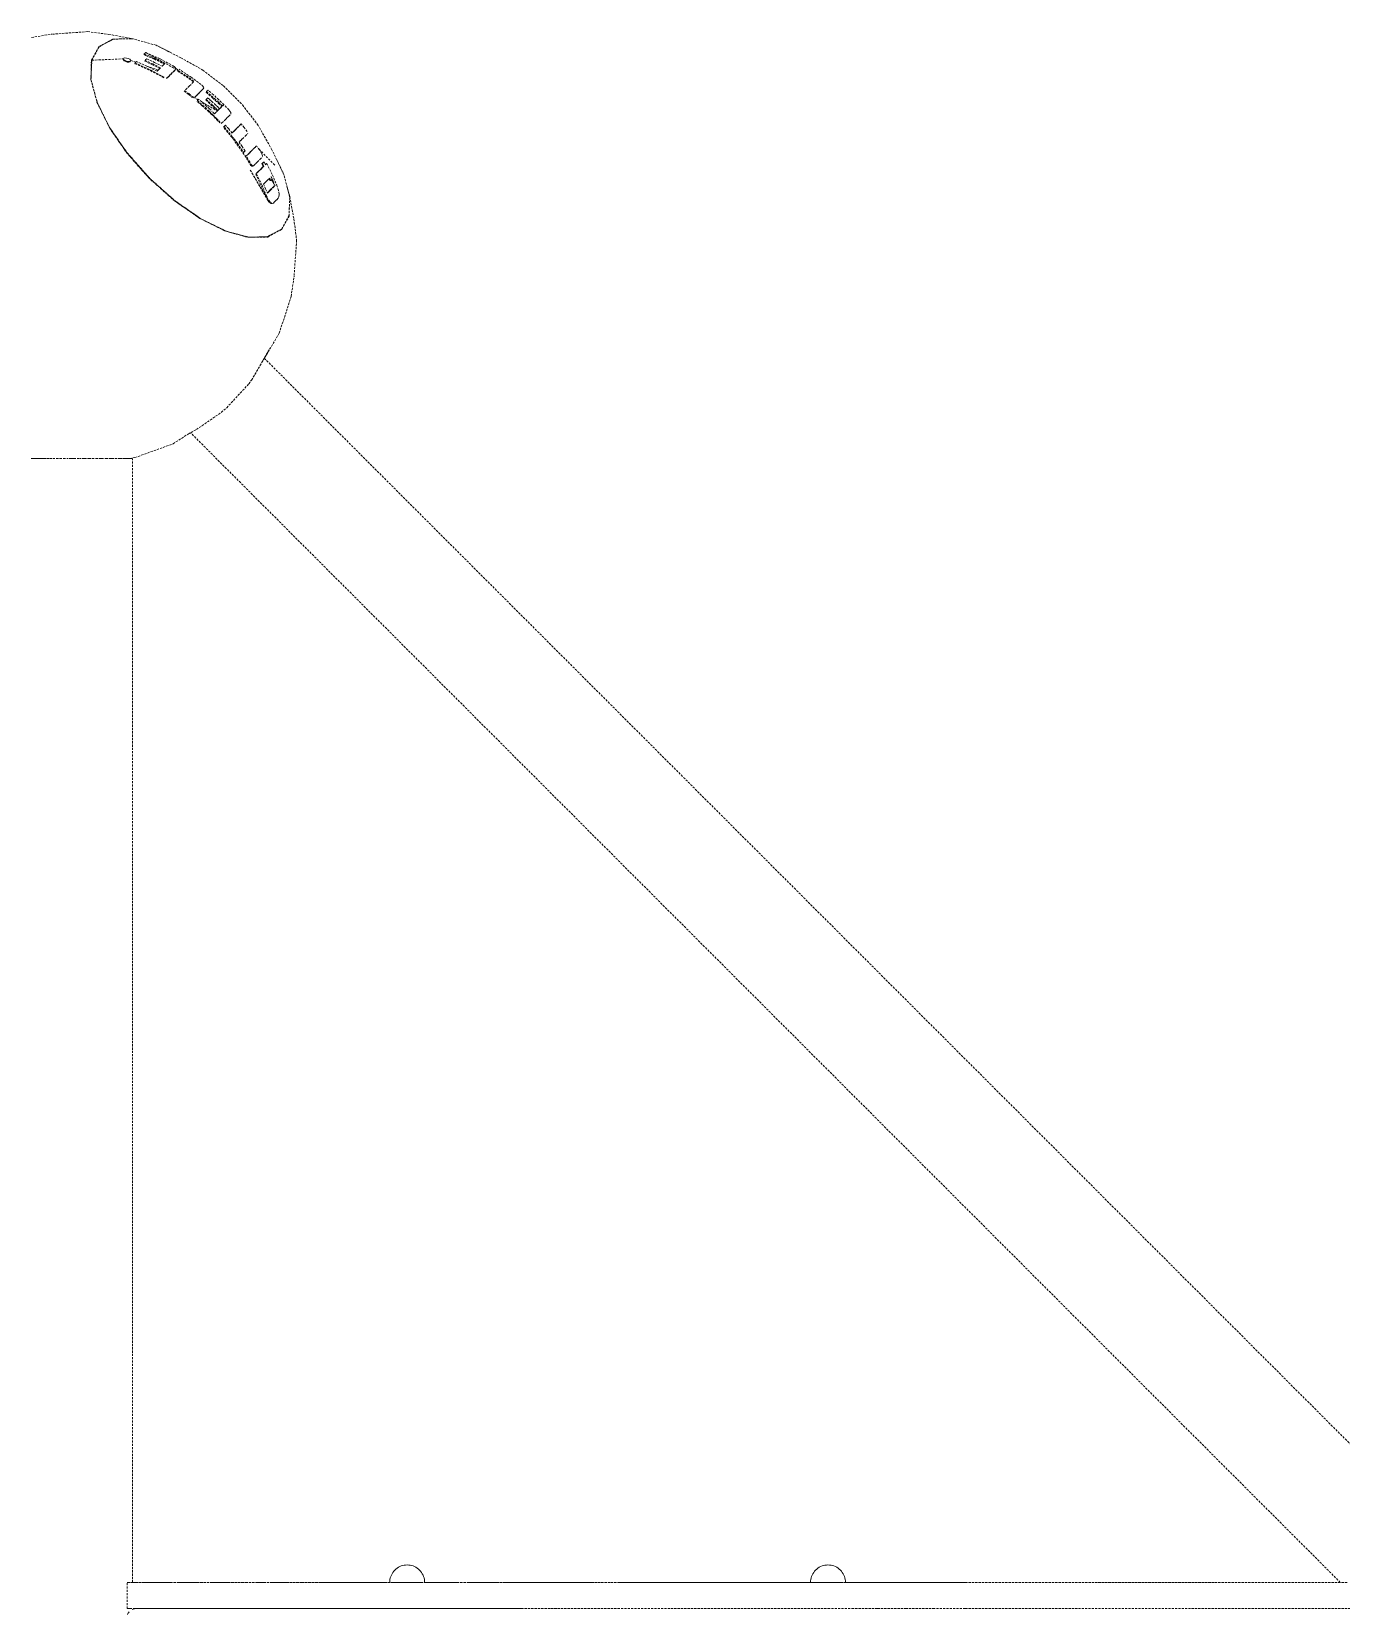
# Model space of a CAD drawing. Header units: millimetres. Extents: x -5899 to 5819, y -5159 to 4068.
# Drawn here: x 427 to 1177, y 352 to 1258 of the extents above; entities that cross this region are included whole.
import ezdxf

# ---------------------------------------------------------------- set-up
doc = ezdxf.new("R2010")
doc.units = ezdxf.units.MM
doc.linetypes.add('HIDDEN', pattern=[1.905, 1.27, -0.635])
doc.layers.add('DIKOM_ОБЪЕКТ', color=7, linetype='Continuous')

msp = doc.modelspace()

# ---------------------------------------------------------------- linework, layer by layer
at = {"layer": 'DIKOM_ОБЪЕКТ', "color": 7, "linetype": 'HIDDEN', "lineweight": 15}
for p, q in [((427.237, 1254.394), (438.81, 1256.234)), ((459.429, 1257.691), (438.81, 1256.234)), ((459.429, 1257.691), (471.499, 1256.15)), ((465.703, 1249.106), (473.787, 1253.452)), ((474.101, 1253.423), (465.961, 1249.113)), ((469.317, 1250.89), (473.656, 1253.244)), ((471.499, 1256.15), (485.167, 1253.628)), ((473.656, 1253.244), (474.101, 1253.423)), ((473.787, 1253.452), (480.714, 1253.552)), ((484.454, 1253.624), (474.101, 1253.423)), ((484.454, 1253.624), (485.21, 1253.628)), ((498.467, 1249.908), (485.21, 1253.628)), ((512.703, 1242.771), (498.467, 1249.908)), ((498.554, 1249.874), (506.705, 1245.778)), ((461.213, 1230.222), (461.51, 1241.435)), ((461.632, 1241.209), (461.261, 1230.387)), ((461.628, 1241.07), (461.263, 1230.428)), ((461.293, 1230.987), (461.737, 1241.342)), ((461.632, 1241.209), (461.293, 1230.987)), ((465.703, 1249.106), (461.51, 1241.435)), ((465.866, 1249.017), (461.632, 1241.209)), ((465.961, 1249.113), (461.737, 1241.342)), ((461.737, 1241.342), (479.831, 1242.151)), ((479.738, 1241.748), (479.841, 1242.192)), ((479.835, 1241.356), (480.306, 1240.926)), ((479.925, 1241.805), (480.389, 1241.369)), ((480.724, 1242.622), (480.114, 1242.477)), ((481.127, 1240.524), (480.306, 1240.926)), ((481.232, 1240.954), (480.389, 1241.369)), ((480.724, 1242.622), (481.612, 1242.579)), ((482.248, 1240.695), (481.232, 1240.954)), ((482.602, 1242.324), (481.612, 1242.579)), ((482.248, 1240.695), (483.127, 1240.654)), ((483.442, 1241.907), (482.602, 1242.324)), ((483.127, 1240.654), (483.722, 1240.801)), ((483.902, 1241.472), (483.442, 1241.907)), ((483.87, 1240.647), (483.988, 1241.087)), ((486.991, 1240.206), (483.948, 1241.269)), ((487.342, 1240.557), (486.959, 1240.174)), ((493.262, 1237.958), (487.342, 1240.557)), ((491.617, 1244.532), (491.766, 1244.978)), ((492.704, 1244.081), (491.617, 1244.532)), ((491.766, 1244.978), (492.181, 1245.394)), ((491.766, 1244.978), (497.686, 1242.383)), ((492.107, 1240.791), (492.257, 1241.223)), ((496.495, 1238.765), (492.107, 1240.791)), ((492.58, 1245.792), (492.181, 1245.394)), ((492.257, 1241.223), (492.715, 1241.68)), ((496.662, 1239.188), (492.257, 1241.223)), ((500.773, 1242.115), (492.58, 1245.792)), ((492.58, 1245.792), (509.772, 1236.258)), ((492.704, 1244.081), (497.512, 1241.947)), ((492.715, 1241.68), (493.16, 1242.125)), ((493.16, 1242.125), (497.565, 1240.092)), ((497.512, 1241.947), (503.153, 1239.139)), ((497.686, 1242.383), (503.501, 1239.487)), ((500.773, 1242.115), (508.212, 1238.174)), ((512.703, 1242.771), (525.177, 1235.74)), ((481.953, 1240.297), (481.127, 1240.524)), ((482.141, 1240.265), (483.007, 1240.225)), ((483.605, 1240.37), (483.007, 1240.225)), ((486.443, 1239.359), (486.57, 1239.786)), ((486.443, 1239.359), (495.236, 1235.376)), ((486.959, 1240.174), (486.57, 1239.786)), ((486.57, 1239.786), (495.371, 1235.798)), ((499.707, 1235.696), (492.971, 1238.085)), ((499.072, 1235.061), (493.262, 1237.958)), ((495.236, 1235.376), (500.219, 1232.758)), ((495.371, 1235.798), (503.561, 1231.361)), ((500.664, 1236.653), (496.495, 1238.765)), ((501.002, 1236.99), (496.662, 1239.188)), ((497.565, 1240.092), (501.906, 1237.893)), ((500.058, 1236.047), (499.072, 1235.061)), ((501.002, 1236.99), (500.058, 1236.047)), ((500.219, 1232.758), (503.366, 1230.97)), ((502.727, 1238.714), (501.906, 1237.893)), ((503.501, 1239.487), (502.727, 1238.714)), ((504.515, 1230.811), (505.72, 1232.015)), ((504.715, 1231.202), (505.926, 1232.413)), ((505.72, 1232.015), (506.871, 1233.166)), ((505.926, 1232.413), (507.081, 1233.567)), ((506.871, 1233.166), (508.28, 1234.575)), ((507.081, 1233.567), (508.493, 1234.979)), ((509.048, 1237.607), (508.212, 1238.174)), ((508.28, 1234.575), (509.552, 1235.846)), ((508.493, 1234.979), (509.772, 1236.258)), ((509.604, 1237.061), (509.048, 1237.607)), ((509.552, 1235.846), (509.772, 1236.258)), ((509.604, 1237.061), (509.851, 1236.594)), ((510.983, 1235.886), (509.85, 1236.595)), ((510.278, 1236.327), (511.035, 1235.938)), ((510.608, 1235.322), (510.835, 1235.735)), ((510.913, 1235.011), (515.506, 1232.067)), ((511.137, 1235.418), (515.918, 1232.349)), ((518.634, 1231.585), (511.662, 1236.141)), ((515.686, 1231.947), (519.941, 1228.968)), ((515.918, 1232.349), (520.274, 1229.301)), ((518.634, 1231.585), (524.72, 1227.083)), ((525.177, 1235.74), (537.075, 1226.692)), ((461.213, 1230.222), (464.842, 1216.843)), ((461.261, 1230.387), (461.293, 1230.987)), ((461.261, 1230.387), (464.757, 1217.292)), ((461.261, 1230.387), (464.534, 1218.225)), ((514.651, 1223.557), (514.891, 1223.919)), ((514.651, 1223.557), (516.913, 1221.87)), ((516.266, 1225.293), (514.891, 1223.919)), ((514.891, 1223.919), (517.156, 1222.23)), ((517.587, 1226.613), (516.266, 1225.293)), ((517.587, 1226.613), (519.001, 1228.028)), ((519.001, 1228.028), (520.274, 1229.301)), ((521.848, 1221.376), (522.959, 1222.486)), ((522.686, 1222.129), (524.194, 1223.637)), ((522.959, 1222.486), (524.459, 1223.986)), ((524.194, 1223.637), (525.496, 1224.939)), ((524.459, 1223.986), (525.78, 1225.307)), ((525.312, 1226.537), (524.72, 1227.083)), ((525.703, 1226.019), (525.312, 1226.537)), ((525.496, 1224.939), (525.78, 1225.307)), ((525.703, 1226.019), (525.86, 1225.593)), ((527.107, 1223.044), (527.398, 1223.404)), ((527.107, 1223.044), (530.866, 1219.778)), ((527.816, 1223.822), (527.398, 1223.404)), ((527.398, 1223.404), (531.981, 1219.388)), ((528.228, 1224.234), (527.816, 1223.822)), ((531.342, 1221.546), (528.228, 1224.234)), ((537.075, 1226.692), (548.019, 1215.73)), ((464.414, 1218.572), (464.755, 1217.299)), ((464.757, 1217.292), (464.534, 1218.225)), ((471.866, 1202.826), (464.757, 1217.292)), ((464.757, 1217.292), (471.481, 1203.74)), ((471.993, 1202.453), (464.842, 1216.843)), ((465.04, 1216.714), (471.864, 1202.831)), ((516.913, 1221.87), (517.357, 1221.532)), ((517.156, 1222.23), (519.279, 1220.581)), ((517.357, 1221.532), (519.021, 1220.232)), ((519.021, 1220.232), (519.455, 1219.956)), ((519.708, 1220.307), (519.279, 1220.581)), ((519.455, 1219.956), (519.872, 1219.803)), ((519.708, 1220.307), (520.128, 1220.15)), ((520.443, 1219.887), (521.573, 1221.018)), ((522.647, 1218.655), (520.443, 1219.887)), ((520.706, 1220.234), (521.848, 1221.376)), ((521.573, 1221.018), (522.686, 1222.129)), ((521.931, 1217.869), (522.2, 1218.208)), ((524.884, 1215.334), (521.931, 1217.869)), ((522.585, 1218.593), (522.2, 1218.208)), ((522.2, 1218.208), (526.691, 1214.263)), ((522.964, 1218.972), (522.585, 1218.593)), ((527.54, 1214.963), (522.964, 1218.972)), ((524.64, 1217.503), (533.563, 1212.345)), ((524.884, 1215.334), (528.143, 1212.331)), ((526.691, 1214.263), (528.889, 1212.223)), ((526.887, 1218.594), (527.177, 1218.936)), ((526.887, 1218.594), (530.276, 1215.524)), ((527.177, 1218.936), (527.639, 1219.398)), ((527.177, 1218.936), (530.58, 1215.854)), ((527.177, 1218.936), (533.88, 1212.661)), ((529.036, 1213.579), (527.54, 1214.963)), ((527.639, 1219.398), (528.082, 1219.841)), ((529.174, 1218.863), (528.082, 1219.841)), ((529.036, 1213.579), (530.496, 1212.16)), ((530.299, 1217.861), (529.174, 1218.863)), ((533.563, 1212.345), (530.276, 1215.524)), ((530.299, 1217.861), (531.476, 1216.767)), ((530.58, 1215.854), (533.88, 1212.661)), ((530.866, 1219.778), (532.393, 1218.376)), ((534.38, 1218.761), (531.342, 1221.546)), ((532.637, 1215.659), (531.476, 1216.767)), ((531.981, 1219.388), (534.21, 1217.301)), ((532.393, 1218.376), (534.244, 1216.629)), ((533.744, 1214.619), (532.637, 1215.659)), ((533.744, 1214.619), (534.272, 1214.108)), ((533.88, 1212.661), (537.328, 1215.892)), ((533.88, 1212.661), (535.607, 1214.388)), ((533.88, 1212.661), (534.785, 1213.566)), ((534.21, 1217.301), (536.388, 1215.169)), ((534.244, 1216.629), (536.062, 1214.842)), ((534.785, 1213.566), (534.272, 1214.108)), ((537.328, 1215.892), (534.38, 1218.761)), ((534.785, 1213.566), (536.388, 1215.169)), ((535.607, 1214.388), (534.785, 1213.566)), ((536.388, 1215.169), (535.607, 1214.388)), ((537.328, 1215.892), (536.388, 1215.169)), ((540.186, 1212.941), (537.328, 1215.892)), ((548.019, 1215.73), (557.039, 1203.825)), ((528.143, 1212.331), (529.993, 1210.558)), ((528.889, 1212.223), (531.043, 1210.127)), ((529.993, 1210.558), (531.651, 1208.896)), ((531.955, 1210.737), (530.496, 1212.16)), ((531.043, 1210.127), (533.137, 1207.976)), ((531.651, 1208.896), (533.284, 1207.192)), ((531.955, 1210.737), (532.939, 1211.721)), ((532.939, 1211.721), (531.955, 1210.737)), ((532.501, 1211.282), (531.955, 1210.737)), ((531.955, 1210.737), (532.291, 1211.073)), ((533.88, 1212.661), (532.939, 1211.721)), ((533.137, 1207.976), (535.199, 1205.793)), ((533.284, 1207.192), (534.877, 1205.503)), ((535.828, 1205.147), (536.154, 1205.435)), ((536.154, 1205.435), (537.363, 1206.644)), ((537.363, 1206.644), (537.947, 1207.227)), ((537.947, 1207.227), (538.514, 1207.795)), ((538.514, 1207.795), (539.235, 1208.514)), ((539.235, 1208.514), (539.927, 1209.207)), ((539.927, 1209.207), (541.214, 1210.493)), ((540.777, 1212.207), (540.186, 1212.941)), ((541.178, 1211.491), (540.777, 1212.207)), ((541.178, 1211.491), (541.333, 1210.892)), ((541.214, 1210.493), (541.333, 1210.892)), ((546.847, 1204.607), (545.197, 1202.959)), ((547.218, 1204.893), (545.633, 1203.309)), ((546.847, 1204.607), (547.218, 1204.893)), ((548.885, 1202.777), (547.218, 1204.893)), ((471.866, 1202.826), (471.481, 1203.74)), ((482.118, 1187.942), (471.866, 1202.826)), ((471.866, 1202.826), (481.865, 1188.479)), ((482.135, 1187.816), (471.993, 1202.453)), ((472.197, 1202.345), (482.117, 1187.944)), ((537.048, 1203.032), (537.465, 1203.448)), ((537.048, 1203.032), (537.379, 1203.311)), ((541.959, 1197.11), (537.048, 1203.032)), ((537.805, 1203.737), (537.379, 1203.311)), ((542.121, 1197.608), (537.379, 1203.311)), ((537.886, 1203.869), (537.465, 1203.448)), ((538.219, 1204.151), (537.805, 1203.737)), ((537.886, 1203.869), (538.219, 1204.151)), ((540.065, 1202.004), (538.219, 1204.151)), ((541.988, 1199.664), (540.065, 1202.004)), ((541.949, 1199.711), (542.579, 1200.34)), ((542.542, 1196.355), (541.959, 1197.11)), ((542.936, 1200.612), (541.988, 1199.664)), ((545.039, 1193.743), (542.121, 1197.608)), ((542.542, 1196.355), (548.223, 1188.414)), ((543.505, 1201.267), (542.579, 1200.34)), ((543.862, 1201.538), (542.936, 1200.612)), ((543.505, 1201.267), (544.372, 1202.132)), ((543.862, 1201.538), (544.771, 1202.446)), ((544.372, 1202.132), (545.197, 1202.959)), ((544.771, 1202.446), (545.633, 1203.309)), ((545.989, 1194.44), (546.942, 1195.393)), ((546.942, 1195.393), (547.864, 1196.314)), ((547.864, 1196.314), (549.509, 1197.958)), ((550.6, 1200.506), (548.885, 1202.777)), ((549.509, 1197.958), (550.954, 1199.403)), ((564.793, 1190.105), (557.039, 1203.825)), ((482.118, 1187.942), (481.865, 1188.479)), ((481.865, 1188.479), (494.931, 1173.731)), ((494.826, 1173.647), (482.118, 1187.942)), ((494.874, 1173.497), (482.135, 1187.816)), ((545.039, 1193.743), (548.599, 1188.634)), ((547.713, 1192.02), (545.989, 1194.44)), ((549.442, 1189.476), (547.713, 1192.02)), ((548.223, 1188.414), (548.599, 1188.634)), ((548.223, 1188.414), (552.4, 1181.75)), ((548.223, 1188.414), (549.994, 1185.724)), ((548.599, 1188.634), (549.023, 1189.057)), ((549.023, 1189.057), (549.442, 1189.476)), ((549.89, 1186.371), (551.168, 1187.649)), ((551.558, 1187.867), (550.273, 1186.583)), ((551.168, 1187.649), (552.392, 1188.871)), ((552.784, 1189.093), (551.558, 1187.867)), ((552.392, 1188.871), (554.047, 1190.527)), ((552.784, 1189.093), (554.483, 1190.791)), ((554.047, 1190.527), (555.578, 1192.057)), ((554.483, 1190.791), (555.983, 1192.291)), ((555.578, 1192.057), (555.983, 1192.291)), ((557.617, 1190.005), (556.409, 1191.963)), ((566.354, 1181.398), (557.373, 1190.4)), ((558.823, 1187.973), (557.617, 1190.005)), ((559.151, 1187.302), (558.823, 1187.973)), ((559.345, 1186.689), (559.151, 1187.302)), ((559.345, 1186.689), (559.388, 1186.21)), ((571.739, 1175.619), (564.793, 1190.105)), ((489.202, 1179.973), (494.811, 1173.664)), ((550.377, 1185.933), (551.588, 1183.972)), ((551.588, 1183.972), (552.793, 1181.944)), ((552.383, 1178.534), (561.469, 1163.144)), ((552.383, 1178.534), (562.397, 1161.24)), ((552.4, 1181.75), (552.801, 1181.192)), ((552.793, 1181.944), (553.215, 1181.36)), ((552.801, 1181.192), (553.228, 1180.815)), ((553.215, 1181.36), (553.645, 1180.991)), ((553.623, 1180.671), (553.228, 1180.815)), ((553.931, 1180.78), (554.33, 1180.969)), ((554.33, 1180.969), (555.393, 1182.032)), ((555.393, 1182.032), (556.41, 1183.049)), ((556.876, 1177.604), (555.524, 1176.253)), ((557.288, 1177.781), (555.929, 1176.423)), ((556.41, 1183.049), (557.924, 1184.562)), ((558.157, 1178.884), (556.876, 1177.604)), ((558.573, 1179.066), (557.288, 1177.781)), ((557.924, 1184.562), (559.285, 1185.923)), ((558.157, 1178.884), (558.99, 1179.717)), ((558.573, 1179.066), (559.409, 1179.902)), ((559.409, 1182.494), (558.963, 1182.048)), ((558.963, 1182.048), (559.383, 1182.242)), ((559.372, 1181.281), (558.963, 1182.048)), ((558.99, 1179.717), (559.779, 1180.506)), ((559.779, 1180.506), (559.372, 1181.281)), ((559.83, 1182.69), (559.383, 1182.242)), ((559.383, 1182.242), (559.795, 1181.47)), ((559.839, 1182.923), (559.409, 1182.494)), ((559.409, 1179.902), (560.202, 1180.695)), ((559.779, 1180.506), (560.202, 1180.695)), ((559.795, 1181.47), (560.202, 1180.695)), ((560.261, 1183.121), (559.83, 1182.69)), ((559.839, 1182.923), (560.261, 1183.121)), ((560.671, 1182.352), (560.261, 1183.121)), ((561.08, 1181.573), (560.671, 1182.352)), ((561.424, 1182.152), (561.047, 1181.774)), ((561.474, 1181.967), (561.08, 1181.573)), ((561.424, 1182.152), (561.854, 1182.346)), ((561.854, 1182.346), (561.474, 1181.967)), ((564.943, 1175.996), (561.854, 1182.346)), ((567.542, 1184.372), (571.303, 1176.803)), ((509.136, 1160.915), (494.826, 1173.647)), ((509.109, 1160.848), (494.874, 1173.497)), ((494.931, 1173.731), (509.143, 1161.077)), ((555.524, 1176.253), (555.929, 1176.423)), ((555.524, 1176.253), (561.469, 1163.144)), ((555.929, 1176.423), (559.101, 1169.908)), ((559.101, 1169.908), (561.899, 1163.262)), ((559.998, 1170.417), (560.954, 1171.373)), ((559.998, 1170.417), (561.128, 1167.839)), ((560.954, 1171.373), (561.869, 1172.287)), ((561.869, 1172.287), (562.715, 1173.133)), ((562.715, 1173.133), (563.517, 1173.935)), ((563.377, 1173.114), (563.166, 1173.584)), ((563.67, 1172.451), (563.377, 1173.114)), ((563.517, 1173.935), (563.815, 1173.271)), ((563.637, 1166.982), (564.945, 1168.291)), ((563.67, 1172.451), (564.108, 1172.606)), ((563.815, 1173.271), (564.108, 1172.606)), ((564.075, 1167.116), (565.387, 1168.429)), ((564.487, 1172.986), (564.108, 1172.606)), ((564.562, 1174.019), (564.264, 1174.682)), ((564.385, 1174.803), (565.515, 1172.223)), ((564.855, 1173.354), (564.487, 1172.986)), ((564.855, 1173.354), (564.562, 1174.019)), ((565.072, 1172.067), (564.614, 1173.112)), ((567.813, 1169.175), (564.943, 1175.996)), ((564.945, 1168.291), (566.138, 1169.484)), ((565.306, 1171.515), (565.072, 1172.067)), ((565.306, 1171.515), (566.138, 1169.484)), ((565.387, 1168.429), (566.587, 1169.627)), ((565.515, 1172.223), (566.587, 1169.627)), ((566.138, 1169.484), (566.587, 1169.627)), ((568.539, 1166.801), (567.813, 1169.175)), ((571.474, 1176.174), (571.303, 1176.803)), ((574.981, 1162.858), (571.739, 1175.619)), ((574.931, 1163.425), (573.447, 1168.898)), ((523.466, 1150.871), (509.109, 1160.848)), ((524.046, 1150.639), (509.136, 1160.915)), ((509.136, 1160.915), (523.571, 1151.073)), ((523.571, 1151.073), (509.143, 1161.077)), ((561.128, 1167.839), (562.201, 1165.244)), ((562.443, 1161.163), (561.899, 1163.262)), ((562.397, 1161.24), (561.899, 1163.262)), ((561.899, 1163.262), (562.922, 1161.198)), ((562.725, 1166.071), (562.112, 1165.459)), ((564.075, 1167.116), (562.201, 1165.244)), ((563.159, 1166.201), (562.201, 1165.244)), ((562.443, 1161.163), (563.394, 1159.925)), ((563.637, 1166.982), (562.725, 1166.071)), ((562.922, 1161.198), (563.99, 1159.883)), ((564.075, 1167.116), (563.159, 1166.201)), ((563.394, 1159.925), (564.386, 1159.317)), ((563.99, 1159.883), (564.951, 1159.4)), ((564.386, 1159.317), (564.836, 1159.321)), ((564.951, 1159.4), (565.666, 1159.653)), ((565.666, 1159.653), (566.099, 1160.086)), ((566.099, 1160.086), (566.523, 1160.509)), ((566.523, 1160.509), (567.497, 1161.483)), ((567.497, 1161.483), (568.409, 1162.395)), ((568.409, 1162.395), (568.778, 1163.232)), ((568.852, 1164.746), (568.539, 1166.801)), ((568.778, 1163.232), (568.852, 1164.746)), ((574.981, 1162.858), (574.537, 1152.503)), ((574.931, 1163.425), (577.321, 1150.506)), ((537.591, 1143.773), (523.466, 1150.871)), ((524.046, 1150.639), (523.571, 1151.073)), ((538.531, 1143.521), (524.046, 1150.639)), ((524.046, 1150.639), (537.805, 1143.937)), ((524.079, 1150.623), (537.262, 1144.145)), ((570.312, 1144.732), (574.537, 1152.503)), ((570.442, 1144.542), (574.634, 1152.212)), ((574.811, 1158.896), (574.634, 1152.212)), ((577.321, 1150.506), (578.923, 1138.396)), ((550.915, 1140.032), (537.591, 1143.773)), ((537.74, 1143.91), (538.523, 1143.526)), ((538.531, 1143.521), (537.805, 1143.937)), ((551.59, 1140.041), (538.531, 1143.521)), ((538.531, 1143.521), (551.064, 1140.217)), ((570.312, 1144.732), (562.173, 1140.422)), ((570.218, 1144.637), (562.173, 1140.422)), ((562.356, 1140.195), (570.442, 1144.542)), ((562.427, 1140.41), (564.374, 1141.466)), ((570.218, 1144.637), (562.428, 1140.41)), ((550.915, 1140.032), (551.59, 1140.041)), ((551.046, 1140.187), (551.591, 1140.041)), ((551.629, 1140.031), (551.064, 1140.217)), ((551.629, 1140.031), (562.173, 1140.422)), ((551.629, 1140.031), (552.142, 1140.049)), ((552.125, 1140.049), (562.356, 1140.195)), ((552.137, 1140.049), (562.349, 1140.408)), ((552.154, 1140.05), (562.428, 1140.41)), ((578.923, 1138.396), (577.46, 1117.815)), ((575.693, 1106.187), (577.46, 1117.815)), ((568.996, 1085.141), (575.693, 1106.187)), ((559.568, 1069.411), (568.996, 1085.141)), ((553.127, 1058.332), (563.161, 1075.593)), ((560.419, 1070.832), (1260.817, 370.455)), ((538.902, 1042.514), (551.479, 1056.116)), ((551.479, 1056.116), (553.127, 1058.332)), ((535.812, 1039.853), (538.902, 1042.514)), ((521.619, 1030.053), (535.812, 1039.853)), ((508.252, 1021.886), (516.813, 1027.477)), ((516.813, 1027.477), (521.619, 1030.053)), ((1175.971, 370.455), (518.204, 1028.223)), ((486.439, 1013.997), (508.252, 1021.886)), ((427.021, 1013.494), (427.876, 1013.494)), ((427.876, 1013.494), (428.876, 1013.494)), ((428.876, 1013.494), (430.014, 1013.494)), ((430.014, 1013.494), (431.286, 1013.494)), ((431.286, 1013.494), (432.684, 1013.494)), ((432.684, 1013.494), (434.193, 1013.494)), ((434.193, 1013.494), (435.807, 1013.494)), ((435.807, 1013.494), (437.529, 1013.494)), ((437.529, 1013.494), (439.365, 1013.494)), ((439.365, 1013.494), (441.319, 1013.494)), ((441.319, 1013.494), (443.372, 1013.494)), ((443.372, 1013.494), (445.512, 1013.494)), ((445.512, 1013.494), (447.738, 1013.494)), ((450.045, 1013.494), (447.738, 1013.494)), ((451.377, 1013.494), (450.045, 1013.494)), ((451.377, 1013.494), (454.873, 1013.494)), ((457.356, 1013.494), (454.873, 1013.494)), ((457.356, 1013.494), (459.857, 1013.494)), ((459.857, 1013.494), (461.875, 1013.494)), ((461.875, 1013.494), (464.817, 1013.494)), ((467.252, 1013.494), (464.817, 1013.494)), ((467.252, 1013.494), (469.618, 1013.494)), ((469.618, 1013.494), (471.883, 1013.494)), ((471.883, 1013.494), (473.168, 1013.494)), ((473.168, 1013.494), (475.994, 1013.494)), ((477.815, 1013.494), (475.994, 1013.494)), ((477.815, 1013.494), (479.458, 1013.494)), ((479.458, 1013.494), (480.91, 1013.494)), ((480.91, 1013.494), (482.155, 1013.494)), ((482.155, 1013.494), (483.184, 1013.494)), ((483.184, 1013.494), (483.993, 1013.494)), ((486.439, 1013.997), (483.274, 1013.494)), ((483.973, 1013.494), (483.274, 1013.494)), ((484.562, 1013.494), (483.973, 1013.494)), ((483.993, 1013.494), (484.574, 1013.494)), ((485.042, 370.454), (485.042, 1013.494)), ((641.281, 380.416), (640.417, 380.303)), ((641.281, 380.416), (642.153, 380.455)), ((643.025, 380.416), (642.153, 380.455)), ((643.025, 380.416), (643.877, 380.305)), ((882.022, 380.416), (881.17, 380.305)), ((882.022, 380.416), (882.893, 380.455)), ((883.751, 380.418), (882.893, 380.455)), ((883.751, 380.418), (884.617, 380.305)), ((632.153, 370.454), (632.191, 371.326)), ((632.191, 371.326), (632.305, 372.192)), ((632.305, 372.192), (632.494, 373.044)), ((632.757, 373.878), (632.494, 373.044)), ((633.091, 374.684), (632.757, 373.878)), ((633.495, 375.459), (633.091, 374.684)), ((633.965, 376.195), (633.495, 375.459)), ((634.497, 376.888), (633.965, 376.195)), ((635.087, 377.531), (634.497, 376.888)), ((635.731, 378.12), (635.087, 377.531)), ((636.424, 378.651), (635.731, 378.12)), ((637.153, 379.115), (636.424, 378.651)), ((637.927, 379.518), (637.153, 379.115)), ((638.733, 379.851), (637.927, 379.518)), ((639.577, 380.117), (638.733, 379.851)), ((640.417, 380.303), (639.577, 380.117)), ((643.877, 380.305), (644.729, 380.117)), ((644.729, 380.117), (645.563, 379.856)), ((645.563, 379.856), (646.37, 379.522)), ((646.37, 379.522), (647.145, 379.12)), ((647.145, 379.12), (647.882, 378.651)), ((647.882, 378.651), (648.575, 378.12)), ((648.575, 378.12), (649.219, 377.531)), ((649.219, 377.531), (649.809, 376.888)), ((649.809, 376.888), (650.342, 376.195)), ((650.342, 376.195), (650.811, 375.459)), ((650.811, 375.459), (651.215, 374.684)), ((651.215, 374.684), (651.55, 373.878)), ((651.55, 373.878), (651.812, 373.044)), ((652.001, 372.192), (651.812, 373.044)), ((652.115, 371.326), (652.001, 372.192)), ((652.153, 370.454), (652.115, 371.326)), ((872.893, 370.454), (872.932, 371.326)), ((872.932, 371.326), (873.046, 372.192)), ((873.046, 372.192), (873.235, 373.044)), ((873.497, 373.878), (873.235, 373.044)), ((873.832, 374.684), (873.497, 373.878)), ((874.235, 375.459), (873.832, 374.684)), ((874.705, 376.195), (874.235, 375.459)), ((875.237, 376.888), (874.705, 376.195)), ((875.828, 377.531), (875.237, 376.888)), ((876.472, 378.12), (875.828, 377.531)), ((877.165, 378.651), (876.472, 378.12)), ((877.902, 379.12), (877.165, 378.651)), ((878.677, 379.522), (877.902, 379.12)), ((879.484, 379.856), (878.677, 379.522)), ((880.305, 380.114), (879.484, 379.856)), ((881.17, 380.305), (880.305, 380.114)), ((884.617, 380.305), (885.47, 380.117)), ((885.47, 380.117), (886.303, 379.856)), ((886.303, 379.856), (887.11, 379.522)), ((887.11, 379.522), (887.885, 379.12)), ((887.885, 379.12), (888.622, 378.651)), ((888.622, 378.651), (889.315, 378.12)), ((889.315, 378.12), (889.96, 377.531)), ((889.96, 377.531), (890.55, 376.888)), ((890.55, 376.888), (891.082, 376.195)), ((891.082, 376.195), (891.551, 375.459)), ((891.551, 375.459), (891.955, 374.684)), ((891.955, 374.684), (892.289, 373.878)), ((892.289, 373.878), (892.552, 373.044)), ((892.742, 372.192), (892.552, 373.044)), ((892.855, 371.326), (892.742, 372.192)), ((892.894, 370.454), (892.855, 371.326)), ((481.943, 355.454), (481.943, 370.454)), ((481.943, 370.454), (482.498, 370.454)), ((482.498, 370.454), (484.05, 370.454)), ((484.05, 370.454), (486.598, 370.454)), ((488.109, 370.454), (485.428, 370.454)), ((486.598, 370.454), (490.18, 370.454)), ((491.535, 370.454), (488.109, 370.454)), ((490.18, 370.454), (494.757, 370.454)), ((495.622, 370.454), (491.535, 370.454)), ((494.757, 370.454), (500.219, 370.454)), ((500.386, 370.454), (495.622, 370.454)), ((500.219, 370.454), (506.588, 370.454)), ((505.811, 370.454), (500.386, 370.454)), ((511.763, 370.454), (505.811, 370.454)), ((506.588, 370.454), (513.84, 370.454)), ((518.253, 370.454), (511.763, 370.454)), ((513.84, 370.454), (521.801, 370.454)), ((525.271, 370.454), (518.253, 370.454)), ((521.801, 370.454), (530.487, 370.454)), ((532.642, 370.454), (525.271, 370.454)), ((530.487, 370.454), (539.879, 370.454)), ((540.374, 370.454), (532.642, 370.454)), ((539.879, 370.454), (549.751, 370.454)), ((548.459, 370.454), (540.374, 370.454)), ((556.698, 370.454), (548.459, 370.454)), ((549.751, 370.454), (560.112, 370.454)), ((565.093, 370.454), (556.698, 370.454)), ((560.112, 370.454), (570.952, 370.454)), ((573.642, 370.454), (565.093, 370.454)), ((570.952, 370.454), (582.006, 370.454)), ((582.132, 370.454), (573.642, 370.454)), ((582.006, 370.454), (593.279, 370.454)), ((590.561, 370.454), (582.132, 370.454)), ((598.933, 370.454), (590.561, 370.454)), ((593.279, 370.454), (604.765, 370.454)), ((607.039, 370.454), (598.933, 370.454)), ((604.765, 370.454), (616.185, 370.454)), ((614.873, 370.454), (607.039, 370.454)), ((622.441, 370.454), (614.873, 370.454)), ((616.185, 370.454), (627.537, 370.454)), ((629.557, 370.454), (622.441, 370.454)), ((627.537, 370.454), (638.823, 370.454)), ((636.209, 370.454), (629.557, 370.454)), ((633.2, 370.454), (633.647, 370.454)), ((633.647, 370.454), (633.2, 370.454)), ((633.647, 370.454), (634.177, 370.454)), ((634.177, 370.454), (633.647, 370.454)), ((634.177, 370.454), (634.776, 370.454)), ((634.776, 370.454), (634.177, 370.454)), ((634.776, 370.454), (635.428, 370.454)), ((635.428, 370.454), (634.776, 370.454)), ((635.428, 370.454), (636.121, 370.454)), ((636.121, 370.454), (635.428, 370.454)), ((636.121, 370.454), (636.88, 370.454)), ((636.88, 370.454), (636.121, 370.454)), ((642.408, 370.454), (636.209, 370.454)), ((636.88, 370.454), (637.698, 370.454)), ((637.698, 370.454), (636.88, 370.454)), ((637.698, 370.454), (638.554, 370.454)), ((638.554, 370.454), (637.698, 370.454)), ((638.554, 370.454), (639.428, 370.454)), ((639.428, 370.454), (638.554, 370.454)), ((638.823, 370.454), (649.767, 370.454)), ((639.428, 370.454), (640.306, 370.454)), ((640.306, 370.454), (639.428, 370.454)), ((640.306, 370.454), (641.218, 370.454)), ((641.218, 370.454), (640.306, 370.454)), ((641.218, 370.454), (642.153, 370.454)), ((642.153, 370.454), (641.218, 370.454)), ((642.153, 370.454), (643.088, 370.454)), ((643.088, 370.454), (642.153, 370.454)), ((648.001, 370.454), (642.408, 370.454)), ((643.088, 370.454), (644, 370.454)), ((644, 370.454), (643.088, 370.454)), ((644, 370.454), (644.878, 370.454)), ((644.878, 370.454), (644, 370.454)), ((644.878, 370.454), (645.752, 370.454)), ((645.752, 370.454), (644.878, 370.454)), ((645.752, 370.454), (646.608, 370.454)), ((646.608, 370.454), (645.752, 370.454)), ((646.608, 370.454), (647.426, 370.454)), ((647.426, 370.454), (646.608, 370.454)), ((647.426, 370.454), (648.185, 370.454)), ((648.185, 370.454), (647.426, 370.454)), ((652.937, 370.454), (648.001, 370.454)), ((648.185, 370.454), (648.879, 370.454)), ((648.879, 370.454), (648.185, 370.454)), ((648.879, 370.454), (649.531, 370.454)), ((649.531, 370.454), (648.879, 370.454)), ((649.531, 370.454), (650.129, 370.454)), ((650.129, 370.454), (649.531, 370.454)), ((649.767, 370.454), (660.36, 370.454)), ((650.129, 370.454), (650.659, 370.454)), ((650.659, 370.454), (650.129, 370.454)), ((650.659, 370.454), (651.106, 370.454)), ((651.106, 370.454), (650.659, 370.454)), ((657.267, 370.454), (652.937, 370.454)), ((660.991, 370.454), (657.267, 370.454)), ((660.36, 370.454), (670.611, 370.454)), ((677.519, 370.454), (660.991, 370.454)), ((670.611, 370.454), (680.271, 370.454)), ((680.047, 370.454), (677.519, 370.454)), ((682.952, 370.454), (680.047, 370.454)), ((680.271, 370.454), (689.255, 370.454)), ((686.235, 370.454), (682.952, 370.454)), ((689.903, 370.454), (686.235, 370.454)), ((689.255, 370.454), (697.646, 370.454)), ((694.004, 370.454), (689.903, 370.454)), ((698.462, 370.454), (694.004, 370.454)), ((697.646, 370.454), (705.447, 370.454)), ((703.178, 370.454), (698.462, 370.454)), ((708.134, 370.454), (703.178, 370.454)), ((705.447, 370.454), (882.912, 370.454)), ((713.392, 370.454), (708.134, 370.454)), ((718.836, 370.454), (713.392, 370.454)), ((724.351, 370.454), (718.836, 370.454)), ((730.011, 370.454), (724.351, 370.454)), ((735.785, 370.454), (730.011, 370.454)), ((741.542, 370.454), (735.785, 370.454)), ((747.185, 370.454), (741.542, 370.454)), ((752.775, 370.454), (747.185, 370.454)), ((758.322, 370.454), (752.775, 370.454)), ((763.827, 370.454), (758.322, 370.454)), ((763.827, 370.454), (872.893, 370.454)), ((763.827, 370.454), (887.349, 370.454)), ((872.893, 370.454), (763.827, 370.454)), ((873.94, 370.454), (874.388, 370.454)), ((874.388, 370.454), (873.94, 370.454)), ((874.388, 370.454), (874.918, 370.454)), ((874.918, 370.454), (874.388, 370.454)), ((874.918, 370.454), (875.516, 370.454)), ((875.516, 370.454), (874.918, 370.454)), ((875.516, 370.454), (876.168, 370.454)), ((876.168, 370.454), (875.516, 370.454)), ((876.168, 370.454), (876.862, 370.454)), ((876.862, 370.454), (876.168, 370.454)), ((876.862, 370.454), (877.62, 370.454)), ((877.62, 370.454), (876.862, 370.454)), ((877.62, 370.454), (878.438, 370.454)), ((878.438, 370.454), (877.62, 370.454)), ((878.438, 370.454), (879.295, 370.454)), ((879.295, 370.454), (878.438, 370.454)), ((879.295, 370.454), (880.169, 370.454)), ((880.169, 370.454), (879.295, 370.454)), ((880.169, 370.454), (881.046, 370.454)), ((881.046, 370.454), (880.169, 370.454)), ((881.046, 370.454), (881.958, 370.454)), ((881.958, 370.454), (881.046, 370.454)), ((881.958, 370.454), (882.893, 370.454)), ((882.893, 370.454), (881.958, 370.454)), ((882.893, 370.454), (883.829, 370.454)), ((883.829, 370.454), (882.893, 370.454)), ((882.912, 370.454), (896.571, 370.454)), ((883.829, 370.454), (884.741, 370.454)), ((884.741, 370.454), (883.829, 370.454)), ((884.741, 370.454), (885.618, 370.454)), ((885.618, 370.454), (884.741, 370.454)), ((885.618, 370.454), (886.493, 370.454)), ((886.493, 370.454), (885.618, 370.454)), ((886.493, 370.454), (887.349, 370.454)), ((887.349, 370.454), (886.493, 370.454)), ((888.167, 370.454), (887.349, 370.454)), ((887.349, 370.454), (888.167, 370.454)), ((888.926, 370.454), (888.167, 370.454)), ((888.167, 370.454), (888.926, 370.454)), ((889.619, 370.454), (888.926, 370.454)), ((888.926, 370.454), (889.619, 370.454)), ((890.271, 370.454), (889.619, 370.454)), ((889.619, 370.454), (890.271, 370.454)), ((890.869, 370.454), (890.271, 370.454)), ((890.271, 370.454), (890.869, 370.454)), ((891.399, 370.454), (890.869, 370.454)), ((890.869, 370.454), (891.399, 370.454)), ((891.847, 370.454), (891.399, 370.454)), ((891.399, 370.454), (891.847, 370.454)), ((961.396, 370.454), (892.208, 370.454)), ((892.894, 370.454), (1180.103, 370.455)), ((1175.972, 370.454), (892.894, 370.454)), ((896.571, 370.454), (911.296, 370.454)), ((911.296, 370.454), (927.096, 370.454)), ((927.096, 370.454), (943.794, 370.454)), ((943.794, 370.454), (961.396, 370.454)), ((961.396, 370.454), (1175.972, 370.454)), ((482.498, 355.454), (481.943, 355.454)), ((484.05, 355.454), (482.498, 355.454)), ((482.732, 353.138), (483.041, 353.572)), ((486.598, 355.454), (484.05, 355.454)), ((484.891, 355.002), (485.283, 355.171)), ((485.363, 355.192), (486.105, 355.384)), ((488.109, 355.454), (485.428, 355.454)), ((486.943, 355.454), (486.105, 355.384)), ((486.598, 355.454), (490.18, 355.454)), ((486.943, 355.454), (542.885, 355.454)), ((486.943, 355.454), (542.885, 355.454)), ((491.535, 355.454), (488.109, 355.454)), ((490.18, 355.454), (494.757, 355.454)), ((495.622, 355.454), (491.535, 355.454)), ((494.757, 355.454), (500.219, 355.454)), ((500.386, 355.454), (495.622, 355.454)), ((500.219, 355.454), (506.588, 355.454)), ((505.811, 355.454), (500.386, 355.454)), ((511.763, 355.454), (505.811, 355.454)), ((506.588, 355.454), (513.84, 355.454)), ((518.253, 355.454), (511.763, 355.454)), ((513.84, 355.454), (521.801, 355.454)), ((525.271, 355.454), (518.253, 355.454)), ((521.801, 355.454), (530.487, 355.454)), ((532.642, 355.454), (525.271, 355.454)), ((530.487, 355.454), (539.879, 355.454)), ((540.374, 355.454), (532.642, 355.454)), ((549.751, 355.454), (539.879, 355.454)), ((540.374, 355.454), (548.459, 355.454)), ((571.509, 355.454), (542.885, 355.454)), ((542.885, 355.454), (568.605, 355.454)), ((556.698, 355.454), (548.459, 355.454)), ((549.751, 355.454), (560.112, 355.454)), ((565.093, 355.454), (556.698, 355.454)), ((560.112, 355.454), (570.952, 355.454)), ((565.093, 355.454), (573.642, 355.454)), ((568.605, 355.454), (593.975, 355.454)), ((582.006, 355.454), (570.952, 355.454)), ((571.509, 355.454), (599.772, 355.454)), ((582.132, 355.454), (573.642, 355.454)), ((582.006, 355.454), (593.279, 355.454)), ((590.561, 355.454), (582.132, 355.454)), ((590.561, 355.454), (598.933, 355.454)), ((604.765, 355.454), (593.279, 355.454)), ((619.081, 355.454), (593.975, 355.454)), ((607.039, 355.454), (598.933, 355.454)), ((599.772, 355.454), (627.739, 355.454)), ((604.765, 355.454), (616.185, 355.454)), ((614.873, 355.454), (607.039, 355.454)), ((614.873, 355.454), (622.441, 355.454)), ((616.185, 355.454), (627.537, 355.454)), ((643.668, 355.454), (619.081, 355.454)), ((629.557, 355.454), (622.441, 355.454)), ((638.823, 355.454), (627.537, 355.454)), ((627.739, 355.454), (655.127, 355.454)), ((636.209, 355.454), (629.557, 355.454)), ((642.408, 355.454), (636.209, 355.454)), ((638.823, 355.454), (649.767, 355.454)), ((642.408, 355.454), (648.001, 355.454)), ((667.481, 355.454), (643.668, 355.454)), ((652.937, 355.454), (648.001, 355.454)), ((660.36, 355.454), (649.767, 355.454)), ((657.267, 355.454), (652.937, 355.454)), ((681.653, 355.454), (655.127, 355.454)), ((660.991, 355.454), (657.267, 355.454)), ((660.36, 355.454), (670.611, 355.454)), ((660.991, 355.454), (677.519, 355.454)), ((690.605, 355.454), (667.481, 355.454)), ((670.611, 355.454), (680.271, 355.454)), ((680.047, 355.454), (677.519, 355.454)), ((682.952, 355.454), (680.047, 355.454)), ((689.255, 355.454), (680.271, 355.454)), ((707.283, 355.454), (681.653, 355.454)), ((686.235, 355.454), (682.952, 355.454)), ((689.903, 355.454), (686.235, 355.454)), ((689.255, 355.454), (697.646, 355.454)), ((689.903, 355.454), (694.004, 355.454)), ((690.605, 355.454), (707.283, 355.454)), ((698.462, 355.454), (694.004, 355.454)), ((697.646, 355.454), (705.447, 355.454)), ((703.178, 355.454), (698.462, 355.454)), ((707.283, 355.454), (703.178, 355.454)), ((705.447, 355.454), (882.912, 355.454)), ((707.283, 355.454), (763.827, 355.454)), ((882.912, 355.454), (896.571, 355.454)), ((896.571, 355.454), (911.296, 355.454)), ((911.296, 355.454), (927.096, 355.454)), ((943.794, 355.454), (927.096, 355.454)), ((961.396, 355.454), (943.794, 355.454)), ((961.396, 355.454), (1190.972, 355.454)), ((482.63, 352.983), (482.252, 352.186))]:
    msp.add_line(p, q, dxfattribs=at)

doc.saveas('drawing.dxf')
